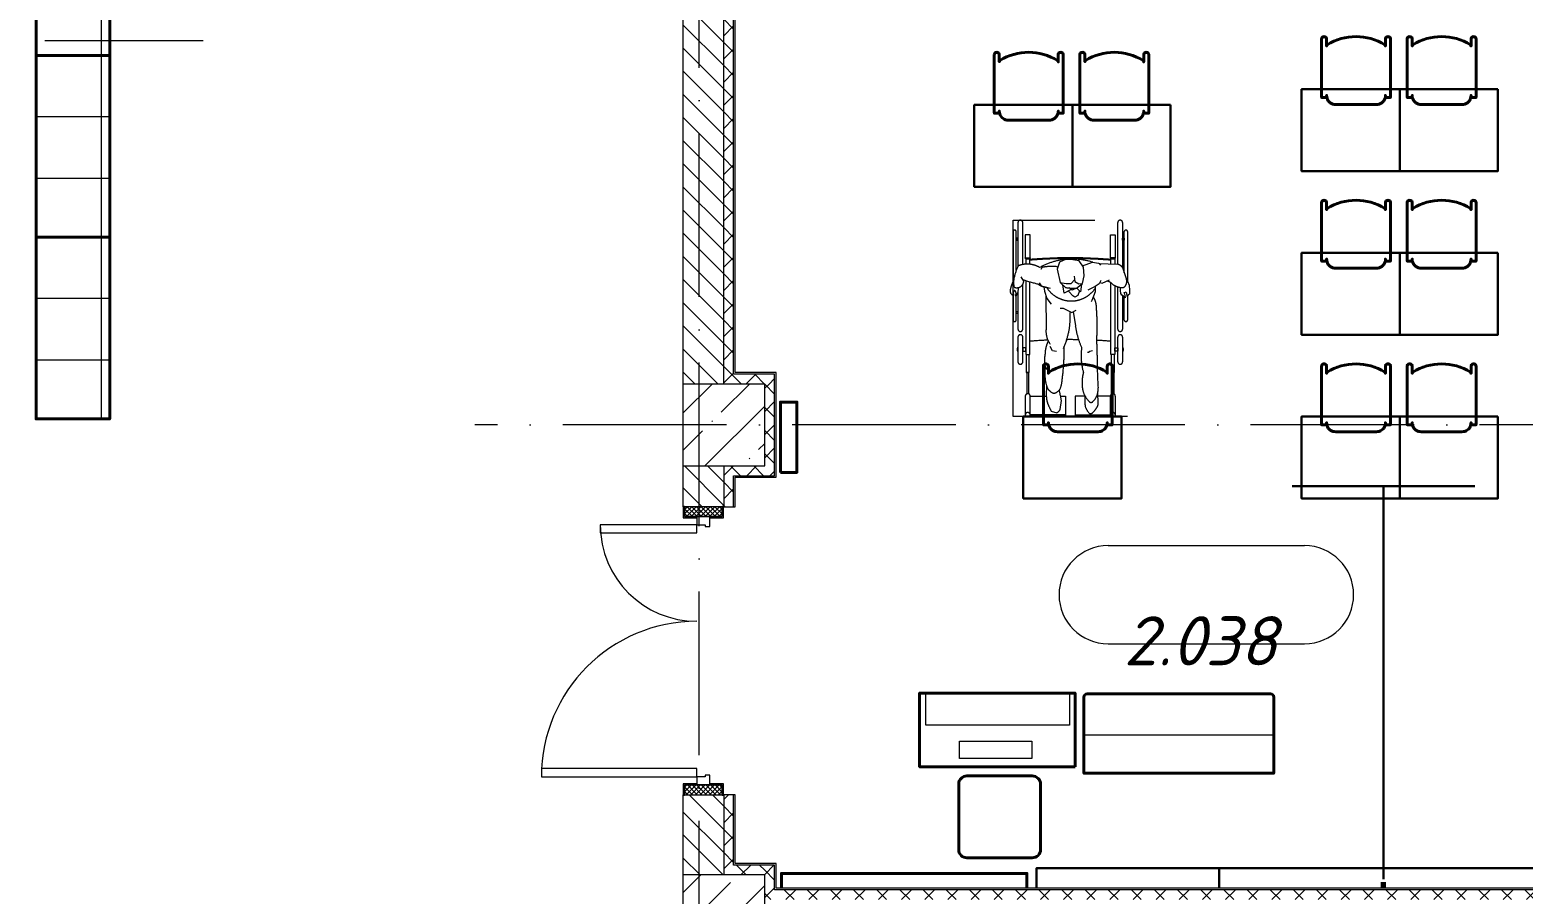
# Model space of a CAD drawing. Header units: millimetres. Extents: x -6467 to 105918, y -7090 to 92481.
# Drawn here: x 89260 to 98384, y 25464 to 30745 of the extents above; entities that cross this region are included whole.
import ezdxf

# ---------------------------------------------------------------- set-up
doc = ezdxf.new("R2010")
doc.units = ezdxf.units.MM
for name, pattern in [('50_200_ШТРИХ_1Т_ш5_п1_п1_', [1400, 1000, -200, 0, -200]), ('IMPORT-ACAD_ISO02W100', [3000, 2400, -600]), ('IMPORT-ACAD_ISO03W100', [6000, 2400, -3600])]:
    doc.linetypes.add(name, pattern=pattern)
for name, color, linetype, lineweight, true_color in [('A-AREA-IDEN-1', 7, 'Continuous', 9, 0xaaaaaa), ('A-GENM-1', 7, 'Continuous', 9, 0xaaaaaa), ('A-WALL-3', 7, 'Continuous', 5, 0x787878), ('мебель 2 этаж-1', 7, 'Continuous', 40, 0xaaaaaa), ('Оси-3', 7, '50_200_ШТРИХ_1Т_ш5_п1_п1_', 9, 0xaaaaaa), ('ТХ_невидимый-2', 7, 'IMPORT-ACAD_ISO02W100', 30, 0xaaaaaa), ('ТХ_невидимый-4', 7, 'Continuous', 70, 0xaaaaaa), ('ТХ_функционал-12', 7, 'IMPORT-ACAD_ISO03W100', 20, 0xaaaaaa), ('ТХ_функционал-2', 7, 'Continuous', 40, 0xaaaaaa), ('ТХ_функционал-4', 7, 'Continuous', 20, 0xaaaaaa), ('ТХ_функционал-9', 7, 'Continuous', 30, 0xaaaaaa)]:
    doc.layers.add(name, color=color, linetype=linetype, lineweight=lineweight, true_color=true_color)
for name, color, linetype, lineweight in [('A-DOOR', 7, 'Continuous', 9), ('A-DOOR-2', 7, 'Continuous', 5), ('A-DOOR-FRAM', 7, 'Continuous', 9), ('A-DOOR-FRAM-2', 7, 'Continuous', 5), ('A-WALL', 7, 'Continuous', 5), ('A-WALL-FNSH-1', 7, 'Continuous', 5), ('I-WALL', 7, 'Continuous', 5), ('S-COLS', 7, 'Continuous', 9), ('S-COLS-1', 7, 'Continuous', 5)]:
    doc.layers.add(name, color=color, linetype=linetype, lineweight=lineweight)
doc.styles.add('ISOCPEUR_I', font='isocpeui.ttf', dxfattribs={"height": 300})
pattern_1 = [(45, (0, 0), (-70.71068, 70.71068), []), (135, (0, 0), (-70.71068, -70.71068), [])]

# ---------------------------------------------------------------- blocks, each defined once
blk = doc.blocks.new('BSC_Колонна _Прямоугольная - 500х500-V49-АИ_План этажа Радиаторы_2')
at = {"layer": 'S-COLS-1'}
h = blk.add_hatch(dxfattribs=at)
h.set_pattern_fill('FP_77', color=256, style=0, pattern_type=2)
h.set_pattern_definition([(45, (-93500, -25331.04), (-228.0985, 228.0985), []), (45, (-93271.9, -25331.04), (-228.0985, 228.0985), [403.225, -80.645, 6.706, -73.939])])
h.paths.add_polyline_path([(-250, -250), (250, -250), (250, 250), (-250, 250)])
for p, q in [((250, 250), (-250, 250)), ((-250, 250), (-250, -250)), ((250, -250), (250, 250)), ((-250, -250), (250, -250))]:
    blk.add_line(p, q, dxfattribs=at)
blk = doc.blocks.new('BSC_Колонна _Прямоугольная - 500х500-V58-АИ_План этажа Радиаторы_2')
at = {"layer": 'S-COLS-1'}
h = blk.add_hatch(dxfattribs=at)
h.set_pattern_fill('FP_86', color=256, style=0, pattern_type=2)
h.set_pattern_definition([(45, (-93500, -28331.04), (-228.0985, 228.0985), []), (45, (-93271.9, -28331.04), (-228.0985, 228.0985), [403.225, -80.645, 6.706, -73.939])])
h.paths.add_polyline_path([(-250, -250), (250, -250), (250, 250), (-250, 250)])
for p, q in [((250, 250), (-250, 250)), ((-250, 250), (-250, -250)), ((250, -250), (250, 250)), ((-250, -250), (250, -250))]:
    blk.add_line(p, q, dxfattribs=at)
blk = doc.blocks.new('110_Дверь_СКБ_2Ст_Наружная1 - СОШ_Д-07_1760_1440_х2400мм_Все учебные помещения_ читальные залы_EIW30-25550076-АИ_План этажа Радиаторы_2')
at = {"layer": 'A-DOOR-2'}
h = blk.add_hatch(dxfattribs=at)
h.set_pattern_fill('FP_120', color=256, style=0, pattern_type=2)
h.set_pattern_definition([(135, (1456.41, 189.685), (-14.14214, -14.14214), []), (225, (1456.41, 189.685), (14.14214, -14.14214), [])])
h.paths.add_polyline_path([(839.5, -115), (899.5, -115), (899.5, 115), (839.5, 115)])
at = {"layer": 'A-DOOR-FRAM-2'}
h = blk.add_hatch(dxfattribs=at)
h.set_pattern_fill('FP_121', color=256, style=0, pattern_type=2)
h.set_pattern_definition([(45, (-666.384, 189.685), (-14.1421, 14.1421), []), (135, (-666.384, 189.685), (-14.1421, -14.1421), [])])
h.paths.add_polyline_path([(-860.5, 115), (-860.5, -115), (-800.5, -115), (-800.5, 115)])
at = {"layer": 'A-DOOR'}
for p, q in [((-750.5, 990), (-750.5, 40)), ((-700.5, 990), (-750.5, 990)), ((-700.5, 40), (-700.5, 990)), ((789.5, 630), (739.5, 630)), ((739.5, 630), (739.5, 40)), ((789.5, 40), (789.5, 630)), ((-750.5, 40), (-700.5, 40)), ((739.5, 40), (789.5, 40))]:
    blk.add_line(p, q, dxfattribs=at)
at = {"layer": 'A-DOOR-2'}
for p, q in [((-792.5, 123), (-862.5, 123)), ((-862.5, 123), (-862.5, 115)), ((-862.5, 115), (-800.5, 115)), ((-800.5, 115), (-800.5, 40)), ((-792.5, 40), (-792.5, 123)), ((901.5, 123), (831.5, 123)), ((831.5, 123), (831.5, 40)), ((839.5, 40), (839.5, 115)), ((839.5, 115), (901.5, 115)), ((901.5, 115), (901.5, 123)), ((-800.5, 40), (-792.5, 40)), ((831.5, 40), (839.5, 40)), ((-792.5, -40), (-800.5, -40)), ((-800.5, -40), (-800.5, -115)), ((-792.5, -123), (-792.5, -40)), ((839.5, -40), (831.5, -40)), ((831.5, -40), (831.5, -123)), ((839.5, -115), (839.5, -40)), ((-862.5, -115), (-862.5, -123)), ((-800.5, -115), (-862.5, -115)), ((-862.5, -123), (-792.5, -123)), ((831.5, -123), (901.5, -123)), ((901.5, -115), (839.5, -115)), ((901.5, -123), (901.5, -115))]:
    blk.add_line(p, q, dxfattribs=at)
for centre, radius, start, end in [((-750.5, 40), 950, 0, 90), ((789.5, 40), 590, 90, 180)]:
    blk.add_arc(centre, radius, start, end, dxfattribs=at)
at = {"layer": 'A-DOOR-FRAM'}
for p, q in [((-800.5, 115), (-860.5, 115)), ((-860.5, 115), (-860.5, -115)), ((-800.5, -115), (-800.5, 115)), ((899.5, 115), (839.5, 115)), ((839.5, 115), (839.5, -115)), ((899.5, -115), (899.5, 115)), ((-750.5, 40), (-800.5, 40)), ((-800.5, 40), (-800.5, -40)), ((-750.5, -10), (-750.5, 40)), ((789.5, 40), (789.5, -10)), ((839.5, 40), (789.5, 40)), ((839.5, -40), (839.5, 40)), ((-800.5, -40), (-740.5, -40)), ((-740.5, -10), (-750.5, -10)), ((-740.5, -40), (-740.5, -10)), ((789.5, -10), (779.5, -10)), ((779.5, -10), (779.5, -40)), ((779.5, -40), (839.5, -40)), ((-860.5, -115), (-800.5, -115)), ((839.5, -115), (899.5, -115))]:
    blk.add_line(p, q, dxfattribs=at)
blk = doc.blocks.new('АР_Перемычка1 - АР_Перемычка-25548363-АИ_План этажа Радиаторы_2')
at = {"layer": 'A-GENM-1'}
blk.add_line((-350, -125), (-342, -125), dxfattribs=at)
blk = doc.blocks.new('мебель 2 этаж-28800768-АИ_План этажа Радиаторы_2')
at = {"layer": 'ТХ_невидимый-2'}
for p, q in [((99235.3, 29671.7), (100351.7, 29671.7)), ((99793.5, 27271.7), (99793.5, 29671.7))]:
    blk.add_line(p, q, dxfattribs=at)
at = {"layer": 'ТХ_невидимый-4'}
blk.add_line((99793.5, 27216.3), (99793.5, 27253.2), dxfattribs=at)
at = {"layer": 'ТХ_функционал-12'}
for p, q in [((97530.5, 31227.3), (97530.5, 30921.4)), ((97550.5, 30992.1), (97550.5, 31227.3)), ((97560.5, 31282.3), (97560.5, 31015.7)), ((97590.5, 31026.5), (97590.5, 31282.3)), ((98170.5, 31028.1), (98170.5, 31282.3)), ((98200.5, 31282.3), (98200.5, 31005.9)), ((98210.5, 30976.4), (98210.5, 31227.3)), ((98230.5, 31227.3), (98230.5, 30921.1)), ((98056.6, 31032), (98166.4, 31029.2)), ((97596.3, 30925.4), (97580.9, 30951.3)), ((97708.9, 31009.4), (97700.3, 30995.9)), ((98199.5, 31009), (98222.8, 30940.3)), ((97560.5, 30858.5), (97560.5, 30632.3)), ((97590.5, 30632.3), (97590.5, 30906.1)), ((97819.3, 30916.7), (97850.9, 30885.8)), ((97919.4, 30882.8), (97956, 30911.2)), ((98170.5, 30632.3), (98170.5, 30889.9)), ((98210.5, 30850.7), (98210.5, 30854.7)), ((97530.5, 30839.1), (97530.5, 30687.3)), ((97550.5, 30687.3), (97550.5, 30837.7)), ((97731.4, 30830.6), (97732.7, 30634)), ((98200.5, 30836.4), (98200.5, 30632.3)), ((98210.5, 30687.3), (98210.5, 30827.9)), ((98230.5, 30834.9), (98230.5, 30687.3)), ((97879.7, 30683.5), (97879.7, 30734)), ((97898.9, 30738.4), (97911.3, 30652.6)), ((97560.5, 30582.3), (97560.5, 30432.3)), ((97590.5, 30432.3), (97590.5, 30582.3)), ((98170.5, 30432.3), (98170.5, 30582.3)), ((98200.5, 30582.3), (98200.5, 30432.3)), ((97734.7, 30289.9), (97734, 30224.3)), ((97969.1, 30225.1), (97969.1, 30194.4)), ((97763.5, 30130.9), (97797.6, 30119.7)), ((97818, 30140), (97826.4, 30195.5)), ((97850.5, 30107.3), (97635.5, 30107.3)), ((97910.5, 30107.3), (98125.5, 30107.3))]:
    blk.add_line(p, q, dxfattribs=at)
at = {"layer": 'ТХ_функционал-12', "flags": 128}
for points in [[(98230.5, 30097.3), (97530.5, 30097.3), (97530.5, 31297.3), (98230.5, 31297.3)], [(97605.5, 31067.3), (97635.5, 31067.3), (97635.5, 31207.3), (97605.5, 31207.3), (97605.5, 31067.3), (97635.5, 31067.3), (97635.5, 31064.3), (97605.5, 31064.3)], [(98155.5, 31067.3), (98125.5, 31067.3), (98125.5, 31207.3), (98155.5, 31207.3), (98155.5, 31067.3), (98125.5, 31067.3), (98125.5, 31064.3), (98155.5, 31064.3)], [(97550.5, 31175.3), (97560.5, 31175.3), (97560.5, 31187.3), (97550.5, 31187.3)], [(98210.5, 31175.3), (98200.5, 31175.3), (98200.5, 31187.3), (98210.5, 31187.3)], [(97550.5, 30739.3), (97560.5, 30739.3), (97560.5, 30727.3), (97550.5, 30727.3)], [(98210.5, 30739.3), (98200.5, 30739.3), (98200.5, 30727.3), (98210.5, 30727.3)], [(97590.5, 30497.3), (97608.5, 30497.3), (97608.5, 30517.3), (97590.5, 30517.3)], [(98170.5, 30497.3), (98152.5, 30497.3), (98152.5, 30517.3), (98170.5, 30517.3)]]:
    blk.add_lwpolyline(points, close=True, dxfattribs=at)
for points in [[(97605.5, 31064.3), (97608.5, 31061.3), (97632.5, 31061.3), (97635.5, 31064.3)], [(97632.5, 31028.3), (97632.5, 31061.3), (97608.5, 31061.3), (97608.5, 31028.7)], [(97903.4, 30956.1), (97908.7, 30922.3), (97932.4, 30908.3), (97956, 30911.2), (97965.9, 30958), (97961.2, 31009.4), (97934.9, 31048.9), (97882.5, 31057.3), (97850.9, 31057.3), (97814, 31040.5), (97801, 30998.3), (97819.3, 30916.7), (97856, 30911.2), (97885, 30911.2), (97907.2, 30931.9)], [(97954.8, 31019), (98016.4, 31040.5), (98053.3, 31034.9), (98056.6, 31032), (98065.7, 31023)], [(98155.5, 31064.3), (98152.5, 31061.3), (98128.5, 31061.3), (98125.5, 31064.3)], [(98128.5, 31030.2), (98128.5, 31061.3), (98152.5, 31061.3), (98152.5, 31029.6)], [(97548.1, 30856.3), (97546.4, 30834), (97548.9, 30835.1), (97559.5, 30852.4), (97565.4, 30886.3)], [(97608.5, 30928.6), (97608.5, 30477.3), (97632.5, 30477.3), (97632.5, 30921)], [(97689.5, 30913.6), (97701.5, 30897.1), (97758.5, 30882.5)], [(97719.1, 30889.1), (97722.1, 30863.4), (97737.9, 30818.5), (97764.4, 30785.1)], [(97885, 30874.7), (97843, 30852.1), (97834.9, 30901.5)], [(97936.6, 30866.4), (97927.1, 30838.1), (97908.7, 30826.8), (97895.5, 30835.2), (97874.6, 30860.5), (97870.6, 30866.9)], [(97918.9, 30882.8), (97892.9, 30869), (97874.6, 30883)], [(97949.5, 30906.1), (97942.8, 30860.5), (97919.2, 30883)], [(98067.9, 30928.2), (98055.9, 30908.3), (98032.2, 30891.4), (97987.7, 30869.9)], [(98032.2, 30891.4), (98032.2, 30860.5), (98013.1, 30806.7), (98008.5, 30798.7)], [(98118.8, 30930.9), (98073.8, 30911.2), (98060.9, 30916.6)], [(98152.5, 30897.3), (98152.5, 30477.3), (98128.5, 30477.3), (98128.5, 30914.7)], [(98225.4, 30927.3), (98229.1, 30923.9), (98240.6, 30901.2), (98241.6, 30868.5), (98242, 30844.8), (98235, 30840.4), (98228.2, 30832), (98225.7, 30851.5), (98220.2, 30857.8), (98209.5, 30854.4), (98214.5, 30836.4), (98215.5, 30821.9), (98206.2, 30833.2), (98195.9, 30838.9), (98190.1, 30850.3), (98186.5, 30867.2), (98186.3, 30887.3)], [(97819.2, 30760.2), (97837.7, 30759.4), (97890.3, 30734.1), (97917, 30747.6)], [(97611.5, 30477.3), (97611.5, 30367.3), (97629.5, 30367.3), (97629.5, 30477.3)], [(97796.6, 30494.5), (97772.5, 30499.7), (97757.8, 30525.6)], [(98015.3, 30499.7), (98000.6, 30494.5), (97991, 30489.2), (97986.1, 30489.2)], [(98149.5, 30477.3), (98149.5, 30367.3), (98131.5, 30367.3), (98131.5, 30477.3)], [(97626.5, 30236), (97626.5, 30367.3), (97614.5, 30367.3), (97614.5, 30236)], [(98134.5, 30236), (98134.5, 30367.3), (98146.5, 30367.3), (98146.5, 30236)], [(97605.5, 30222.3), (97605.5, 30097.3), (97635.5, 30097.3), (97635.5, 30222.3), (97734, 30222.3)], [(97821.3, 30222.3), (97850.5, 30222.3), (97850.5, 30097.3), (97635.5, 30097.3)], [(97969.1, 30222.3), (97910.5, 30222.3), (97910.5, 30097.3), (98125.5, 30097.3)], [(98155.5, 30222.3), (98155.5, 30097.3), (98125.5, 30097.3), (98125.5, 30222.3), (98049.3, 30222.3)]]:
    blk.add_lwpolyline(points, dxfattribs=at)
at = {"layer": 'ТХ_функционал-12'}
for centre, radius, start, end in [((97575.5, 31282.3), 15, 0, 180), ((98185.5, 31282.3), 15, 0, 180), ((97540.5, 31227.3), 10, 0, 180), ((98220.5, 31227.3), 10, 0, 180), ((97617.6, 30881.8), 147.2, 59.16973, 112.33532), ((97880.5, 27987.1), 3080.2, 85.38187, 94.61813), ((97880.5, 27982.1), 3080.2, 85.38187, 94.61813), ((97893.3, 30642), 417.5, 72.5326, 118.67838), ((98152.5, 30969.4), 61.5, 40.14329, 76.91115), ((97661.6, 30917.6), 127.8, 168.4904, 193.57778), ((97849.9, 30879.3), 319.9, 154.30547, 168.4904), ((97844.4, 31632.2), 742.1, 250.01329, 257.39019), ((97766.9, 30689.3), 325.3, 84.0911, 100.27052), ((98173.2, 30923.5), 52.4, 334.06949, 18.71787), ((97667.5, 30847.1), 155.8, 148.77076, 173.85174), ((97539.8, 30864.7), 27.2, 181.79546, 261.46643), ((97533.7, 30863.7), 3.54, 230.39918, 4.30503), ((96422.1, 30641.9), 1130.8, 9.97317, 11.17104), ((97540.4, 30864.2), 3.2, 44.8531, 184.30503), ((97553.3, 30927.6), 43.1, 248.39119, 357.03221), ((97512.9, 30836.9), 42, 38.65197, 44.8531), ((97537.3, 30856.4), 10.8, 359.66039, 38.65197), ((97736.3, 30973.3), 84.7, 230.40617, 268.96749), ((97886.3, 30981.1), 177.5, 211.40002, 325.25739), ((97898.4, 31193.6), 311.4, 261.22432, 273.86112), ((98097.9, 30874.1), 50.8, 41.45856, 82.71225), ((98202.7, 30994.4), 109.3, 232.38339, 268.76549), ((98194.6, 30913), 28.5, 281.64362, 334.06949), ((97929.9, 30766.2), 110.2, 359.36477, 34.3703), ((96660.2, 30650.3), 1384.6, 356.79645, 4.75129), ((97540.5, 30687.3), 10, 180, 0), ((97428.6, 30704.8), 451.6, 335.02185, 357.30452), ((98220.5, 30687.3), 10, 180, 0), ((97575.5, 30632.3), 15, 180, 0), ((97575.5, 30582.3), 15, 0, 180), ((97864, 30618.8), 132.2, 173.36729, 216.26653), ((97880.5, 27487.1), 3080.2, 89.05947, 90.40544), ((98435.1, 30728.5), 529.3, 188.24023, 203.52839), ((95791.9, 30487.2), 2252.4, 359.60618, 2.18297), ((98185.5, 30632.3), 15, 180, 0), ((98185.5, 30582.3), 15, 0, 180), ((97580.5, 30507.3), 25, 143.1301, 216.8699), ((97880.5, 27487.1), 3080.2, 92.54723, 94.61813), ((97916.4, 30439.9), 193.9, 169.27005, 188.58746), ((97925.4, 30472.9), 199.5, 154.10975, 179.10008), ((96379, 30515.5), 1464.8, 352.2848, 0.44984), ((98298.6, 30467.5), 352.3, 171.88295, 196.52538), ((97880.5, 27487.1), 3080.2, 85.38187, 86.97584), ((98180.5, 30507.3), 25, 323.1301, 36.8699), ((97575.5, 30432.3), 15, 180, 0), ((97817, 30445.1), 98.4, 200.29749, 219.4629), ((98146.5, 30360.4), 421.3, 175.03721, 185.77043), ((100621.8, 30454), 2577.6, 179.60618, 184.0229), ((98185.5, 30432.3), 15, 180, 0), ((97980, 30368.4), 257.6, 191.27138, 203.06225), ((97663.4, 30328.4), 167.4, 338.68039, 356.73945), ((98201.7, 30302.2), 249.5, 164.87994, 185.38457), ((97620.5, 30222.3), 15, 0, 180), ((97865, 30223), 131, 179.42747, 203.22441), ((97811.9, 30316.7), 84.7, 215.51364, 237.69088), ((97781.2, 30267.4), 26.6, 236.95237, 303.04763), ((97759.2, 30307.4), 72.2, 300.36119, 326.43429), ((96847.2, 30022.8), 994.3, 10.00554, 13.7086), ((98099.4, 30292.5), 146.7, 185.38457, 224.91874), ((97942.3, 30265.5), 108.5, 315.08126, 4.0229), ((97012.1, 30169.6), 1038.5, 0.59251, 3.96595), ((98140.5, 30222.3), 15, 0, 180), ((97620.5, 30107.3), 15, 0, 180), ((98408.9, 30456.4), 722.8, 203.22441, 206.75938), ((97776.7, 30161.1), 46.4, 296.69534, 332.85173), ((98214.5, 30194.4), 245.4, 180, 188.56576), ((98093.4, 30204.6), 130.3, 201.0215, 222.94979), ((98007.3, 30200.7), 16.7, 224.91874, 315.08126), ((98001, 30147), 31.3, 264.57234, 305.34493), ((97871.2, 30257.5), 201, 317.40257, 329.46472), ((98009.4, 30177.4), 41.3, 327.80668, 4.17986), ((98140.5, 30107.3), 15, 0, 180)]:
    blk.add_arc(centre, radius, start, end, dxfattribs=at)
at = {"layer": 'ТХ_функционал-2'}
for p, q in [((99104.1, 28403.7), (97984.1, 28403.7)), ((97198.5, 27451.4), (97198.5, 27851.4)), ((97248.5, 27901.4), (97648.5, 27901.4)), ((97698.5, 27851.4), (97698.5, 27451.4)), ((97648.5, 27401.4), (97248.5, 27401.4))]:
    blk.add_line(p, q, dxfattribs=at)
at = {"layer": 'ТХ_функционал-2', "flags": 128}
for points in [[(91561.3, 35633.3), (92011.3, 35633.3), (92011.3, 34523.3), (91561.3, 34523.3), (92011.3, 34523.3), (92011.3, 33413.3), (91561.3, 33413.3), (91561.3, 32303.3), (91561.3, 31193.3), (92011.3, 31193.3), (92011.3, 32303.3), (91561.3, 32303.3), (92011.3, 32303.3), (92011.3, 33413.3), (91561.3, 33413.3), (91561.3, 34523.3)], [(99415.8, 32403.9), (99415.8, 32049.1), (99416.6, 32047.1), (99418.6, 32046.3), (99443.7, 32046.3), (99445.7, 32047.1), (99446.5, 32049.1), (99446.5, 32060.2), (99447.2, 32051.4), (99449.2, 32042.9), (99452.5, 32035), (99457.1, 32027.4), (99462.8, 32020.8), (99469.4, 32015.1), (99477, 32010.5), (99485.1, 32007.1), (99493.6, 32005.1), (99502.3, 32004.4), (99750.7, 32004.4), (99759.4, 32005.1), (99767.9, 32007.1), (99775.8, 32010.4), (99784, 32015.3), (99790.1, 32020.8), (99795.9, 32027.5), (99800.4, 32034.8), (99803.7, 32042.7), (99805.9, 32051.8), (99806.5, 32060.2), (99806.5, 32049.1), (99807.3, 32047.1), (99809.3, 32046.3), (99834.4, 32046.3), (99836.4, 32047.1), (99837.2, 32049.1), (99837.2, 32403.9), (99836.4, 32408.7), (99834.3, 32413), (99830.8, 32416.4), (99826.6, 32418.6), (99821.8, 32419.3), (99817.2, 32418.6), (99812.7, 32416.3), (99809.4, 32413), (99807.2, 32408.6), (99806.5, 32403.9), (99806.5, 32360.9), (99805.9, 32364.3), (99804.5, 32366.9), (99802.1, 32369.1), (99782.5, 32380.4), (99762.5, 32390.2), (99739.8, 32399.3), (99717.9, 32406.5), (99695.3, 32412.1), (99672.5, 32416.1), (99650.5, 32418.4), (99626.5, 32419.3), (99603.2, 32418.5), (99580.4, 32416.1), (99557.8, 32412.1), (99535.4, 32406.6), (99513.2, 32399.4), (99491.7, 32390.7), (99470.7, 32380.5), (99450.9, 32369.1), (99448.6, 32367.1), (99447, 32364.2), (99446.5, 32361.2), (99446.5, 32403.9), (99445.7, 32408.7), (99443.6, 32413), (99440.2, 32416.4), (99435.9, 32418.5), (99431.1, 32419.3), (99426.4, 32418.6), (99422.1, 32416.4), (99418.8, 32413), (99416.5, 32408.6)], [(99938.8, 32403.9), (99938.8, 32049.1), (99939.6, 32047.1), (99941.6, 32046.3), (99966.7, 32046.3), (99968.7, 32047.1), (99969.5, 32049.1), (99969.5, 32060.2), (99970.2, 32051.4), (99972.2, 32042.9), (99975.5, 32035), (99980.1, 32027.4), (99985.8, 32020.8), (99992.4, 32015.1), (100000, 32010.5), (100008.1, 32007.1), (100016.6, 32005.1), (100025.3, 32004.4), (100273.7, 32004.4), (100282.4, 32005.1), (100290.9, 32007.1), (100298.8, 32010.4), (100307, 32015.3), (100313.1, 32020.8), (100318.9, 32027.5), (100323.4, 32034.8), (100326.7, 32042.7), (100328.9, 32051.8), (100329.5, 32060.2), (100329.5, 32049.1), (100330.3, 32047.1), (100332.3, 32046.3), (100357.4, 32046.3), (100359.4, 32047.1), (100360.2, 32049.1), (100360.2, 32403.9), (100359.4, 32408.7), (100357.3, 32413), (100353.8, 32416.4), (100349.6, 32418.6), (100344.8, 32419.3), (100340.2, 32418.6), (100335.7, 32416.3), (100332.4, 32413), (100330.2, 32408.6), (100329.5, 32403.9), (100329.5, 32360.9), (100328.9, 32364.3), (100327.5, 32366.9), (100325.1, 32369.1), (100305.5, 32380.4), (100285.5, 32390.2), (100262.8, 32399.3), (100240.9, 32406.5), (100218.3, 32412.1), (100195.5, 32416.1), (100173.5, 32418.4), (100149.5, 32419.3), (100126.2, 32418.5), (100103.4, 32416.1), (100080.8, 32412.1), (100058.4, 32406.6), (100036.2, 32399.4), (100014.7, 32390.7), (99993.7, 32380.5), (99973.9, 32369.1), (99971.6, 32367.1), (99970, 32364.2), (99969.5, 32361.2), (99969.5, 32403.9), (99968.7, 32408.7), (99966.5, 32413), (99963.2, 32416.4), (99958.9, 32418.5), (99954.1, 32419.3), (99949.4, 32418.6), (99945.1, 32416.4), (99941.8, 32413), (99939.5, 32408.6)], [(97415.8, 32307.9), (97415.8, 31953.1), (97416.6, 31951.1), (97418.6, 31950.3), (97443.7, 31950.3), (97445.7, 31951.1), (97446.5, 31953.1), (97446.5, 31964.2), (97447.2, 31955.4), (97449.2, 31946.9), (97452.5, 31939), (97457.1, 31931.4), (97462.8, 31924.8), (97469.4, 31919.1), (97477, 31914.5), (97485.1, 31911.1), (97493.6, 31909.1), (97502.3, 31908.4), (97750.7, 31908.4), (97759.4, 31909.1), (97767.9, 31911.1), (97775.8, 31914.4), (97784, 31919.3), (97790.1, 31924.8), (97795.9, 31931.5), (97800.4, 31938.8), (97803.7, 31946.7), (97805.9, 31955.8), (97806.5, 31964.2), (97806.5, 31953.1), (97807.3, 31951.1), (97809.3, 31950.3), (97834.4, 31950.3), (97836.4, 31951.1), (97837.2, 31953.1), (97837.2, 32307.9), (97836.4, 32312.7), (97834.3, 32317), (97830.8, 32320.4), (97826.6, 32322.6), (97821.8, 32323.3), (97817.2, 32322.6), (97812.7, 32320.3), (97809.4, 32317), (97807.2, 32312.6), (97806.5, 32307.9), (97806.5, 32264.9), (97805.9, 32268.3), (97804.5, 32270.9), (97802.1, 32273.1), (97782.5, 32284.4), (97762.5, 32294.2), (97739.9, 32303.3), (97717.9, 32310.5), (97695.3, 32316.1), (97672.5, 32320.1), (97650.5, 32322.4), (97626.5, 32323.3), (97603.2, 32322.5), (97580.4, 32320.1), (97557.8, 32316.1), (97535.4, 32310.5), (97513.2, 32303.4), (97491.7, 32294.7), (97470.7, 32284.5), (97450.9, 32273.1), (97448.6, 32271), (97447, 32268.2), (97446.5, 32265.2), (97446.5, 32307.9), (97445.7, 32312.7), (97443.6, 32317), (97440.2, 32320.4), (97435.9, 32322.5), (97431.1, 32323.3), (97426.4, 32322.6), (97422.1, 32320.3), (97418.8, 32317), (97416.5, 32312.6)], [(97938.8, 32307.9), (97938.8, 31953.1), (97939.6, 31951.1), (97941.6, 31950.3), (97966.7, 31950.3), (97968.7, 31951.1), (97969.5, 31953.1), (97969.5, 31964.2), (97970.2, 31955.4), (97972.2, 31946.9), (97975.5, 31939), (97980.1, 31931.4), (97985.8, 31924.8), (97992.4, 31919.1), (98000, 31914.5), (98008.1, 31911.1), (98016.6, 31909.1), (98025.3, 31908.4), (98273.7, 31908.4), (98282.4, 31909.1), (98290.9, 31911.1), (98298.8, 31914.4), (98307, 31919.3), (98313.1, 31924.8), (98318.9, 31931.5), (98323.4, 31938.8), (98326.7, 31946.7), (98328.9, 31955.8), (98329.5, 31964.2), (98329.5, 31953.1), (98330.3, 31951.1), (98332.3, 31950.3), (98357.4, 31950.3), (98359.4, 31951.1), (98360.2, 31953.1), (98360.2, 32307.9), (98359.4, 32312.7), (98357.3, 32317), (98353.8, 32320.4), (98349.6, 32322.6), (98344.8, 32323.3), (98340.2, 32322.6), (98335.7, 32320.3), (98332.4, 32317), (98330.2, 32312.6), (98329.5, 32307.9), (98329.5, 32264.9), (98328.9, 32268.3), (98327.5, 32270.9), (98325.1, 32273.1), (98305.5, 32284.4), (98285.5, 32294.2), (98262.9, 32303.3), (98240.9, 32310.5), (98218.3, 32316.1), (98195.5, 32320.1), (98173.5, 32322.4), (98149.5, 32323.3), (98126.2, 32322.5), (98103.4, 32320.1), (98080.8, 32316.1), (98058.4, 32310.5), (98036.2, 32303.4), (98014.7, 32294.7), (97993.7, 32284.5), (97973.9, 32273.1), (97971.6, 32271), (97970, 32268.2), (97969.5, 32265.2), (97969.5, 32307.9), (97968.7, 32312.7), (97966.6, 32317), (97963.2, 32320.4), (97958.9, 32322.5), (97954.1, 32323.3), (97949.4, 32322.6), (97945.1, 32320.3), (97941.8, 32317), (97939.5, 32312.6)], [(99415.8, 31404), (99415.8, 31049.1), (99416.6, 31047.1), (99418.6, 31046.3), (99443.7, 31046.3), (99445.7, 31047.1), (99446.5, 31049.1), (99446.5, 31060.2), (99447.2, 31051.4), (99449.2, 31043), (99452.5, 31035), (99457.1, 31027.4), (99462.8, 31020.8), (99469.4, 31015.1), (99477, 31010.5), (99485.1, 31007.1), (99493.6, 31005.1), (99502.3, 31004.4), (99750.7, 31004.4), (99759.4, 31005.1), (99767.9, 31007.1), (99775.8, 31010.4), (99784, 31015.3), (99790.1, 31020.8), (99795.9, 31027.5), (99800.4, 31034.8), (99803.7, 31042.7), (99805.9, 31051.8), (99806.5, 31060.2), (99806.5, 31049.1), (99807.3, 31047.1), (99809.3, 31046.3), (99834.4, 31046.3), (99836.4, 31047.1), (99837.2, 31049.1), (99837.2, 31404), (99836.4, 31408.7), (99834.3, 31413), (99830.8, 31416.4), (99826.6, 31418.6), (99821.8, 31419.3), (99817.2, 31418.6), (99812.7, 31416.3), (99809.4, 31413), (99807.2, 31408.6), (99806.5, 31404), (99806.5, 31361), (99805.9, 31364.3), (99804.5, 31366.9), (99802.1, 31369.1), (99782.5, 31380.4), (99762.5, 31390.2), (99739.8, 31399.4), (99717.9, 31406.5), (99695.3, 31412.1), (99672.5, 31416.1), (99650.5, 31418.4), (99626.5, 31419.3), (99603.2, 31418.5), (99580.4, 31416.1), (99557.8, 31412.1), (99535.4, 31406.6), (99513.2, 31399.4), (99491.7, 31390.7), (99470.7, 31380.5), (99450.9, 31369.1), (99448.6, 31367.1), (99447, 31364.2), (99446.5, 31361.2), (99446.5, 31404), (99445.7, 31408.7), (99443.6, 31413), (99440.2, 31416.4), (99435.9, 31418.5), (99431.1, 31419.3), (99426.4, 31418.6), (99422.1, 31416.4), (99418.8, 31413), (99416.5, 31408.6)], [(99938.8, 31404), (99938.8, 31049.1), (99939.6, 31047.1), (99941.6, 31046.3), (99966.7, 31046.3), (99968.7, 31047.1), (99969.5, 31049.1), (99969.5, 31060.2), (99970.2, 31051.4), (99972.2, 31043), (99975.5, 31035), (99980.1, 31027.4), (99985.8, 31020.8), (99992.4, 31015.1), (100000, 31010.5), (100008.1, 31007.1), (100016.6, 31005.1), (100025.3, 31004.4), (100273.7, 31004.4), (100282.4, 31005.1), (100290.9, 31007.1), (100298.8, 31010.4), (100307, 31015.3), (100313.1, 31020.8), (100318.9, 31027.5), (100323.4, 31034.8), (100326.7, 31042.7), (100328.9, 31051.8), (100329.5, 31060.2), (100329.5, 31049.1), (100330.3, 31047.1), (100332.3, 31046.3), (100357.4, 31046.3), (100359.4, 31047.1), (100360.2, 31049.1), (100360.2, 31404), (100359.4, 31408.7), (100357.3, 31413), (100353.8, 31416.4), (100349.6, 31418.6), (100344.8, 31419.3), (100340.2, 31418.6), (100335.7, 31416.3), (100332.4, 31413), (100330.2, 31408.6), (100329.5, 31404), (100329.5, 31361), (100328.9, 31364.3), (100327.5, 31366.9), (100325.1, 31369.1), (100305.5, 31380.4), (100285.5, 31390.2), (100262.8, 31399.4), (100240.9, 31406.5), (100218.3, 31412.1), (100195.5, 31416.1), (100173.5, 31418.4), (100149.5, 31419.3), (100126.2, 31418.5), (100103.4, 31416.1), (100080.8, 31412.1), (100058.4, 31406.6), (100036.2, 31399.4), (100014.7, 31390.7), (99993.7, 31380.5), (99973.9, 31369.1), (99971.6, 31367.1), (99970, 31364.2), (99969.5, 31361.2), (99969.5, 31404), (99968.7, 31408.7), (99966.5, 31413), (99963.2, 31416.4), (99958.9, 31418.5), (99954.1, 31419.3), (99949.4, 31418.6), (99945.1, 31416.4), (99941.8, 31413), (99939.5, 31408.6)], [(91561.3, 31193.3), (91561.3, 30083.3), (92011.3, 30083.3), (92011.3, 31193.3)], [(97715.8, 30404), (97715.8, 30049.1), (97716.6, 30047.1), (97718.6, 30046.3), (97743.7, 30046.3), (97745.7, 30047.1), (97746.5, 30049.1), (97746.5, 30060.2), (97747.2, 30051.5), (97749.2, 30043), (97752.5, 30035), (97757.1, 30027.4), (97762.8, 30020.8), (97769.4, 30015.1), (97777, 30010.5), (97785.1, 30007.1), (97793.6, 30005.1), (97802.3, 30004.4), (98050.7, 30004.4), (98059.4, 30005.1), (98067.9, 30007.1), (98075.8, 30010.4), (98084, 30015.3), (98090.1, 30020.8), (98095.9, 30027.5), (98100.4, 30034.8), (98103.7, 30042.7), (98105.9, 30051.8), (98106.5, 30060.2), (98106.5, 30049.1), (98107.3, 30047.1), (98109.3, 30046.3), (98134.4, 30046.3), (98136.4, 30047.1), (98137.2, 30049.1), (98137.2, 30404), (98136.4, 30408.7), (98134.3, 30413), (98130.8, 30416.4), (98126.6, 30418.6), (98121.8, 30419.3), (98117.2, 30418.6), (98112.7, 30416.3), (98109.4, 30413), (98107.2, 30408.6), (98106.5, 30404), (98106.5, 30361), (98105.9, 30364.3), (98104.5, 30366.9), (98102.1, 30369.1), (98082.5, 30380.4), (98062.5, 30390.2), (98039.9, 30399.4), (98017.9, 30406.5), (97995.3, 30412.1), (97972.5, 30416.1), (97950.5, 30418.4), (97926.5, 30419.3), (97903.2, 30418.5), (97880.4, 30416.1), (97857.8, 30412.1), (97835.4, 30406.6), (97813.2, 30399.4), (97791.7, 30390.7), (97770.7, 30380.5), (97750.9, 30369.1), (97748.6, 30367.1), (97747, 30364.2), (97746.5, 30361.2), (97746.5, 30404), (97745.7, 30408.7), (97743.6, 30413), (97740.2, 30416.4), (97735.9, 30418.6), (97731.1, 30419.3), (97726.4, 30418.6), (97722.1, 30416.4), (97718.8, 30413), (97716.5, 30408.6)], [(99415.8, 30404), (99415.8, 30049.1), (99416.6, 30047.1), (99418.6, 30046.3), (99443.7, 30046.3), (99445.7, 30047.1), (99446.5, 30049.1), (99446.5, 30060.2), (99447.2, 30051.5), (99449.2, 30043), (99452.5, 30035), (99457.1, 30027.4), (99462.8, 30020.8), (99469.4, 30015.1), (99477, 30010.5), (99485.1, 30007.1), (99493.6, 30005.1), (99502.3, 30004.4), (99750.7, 30004.4), (99759.4, 30005.1), (99767.9, 30007.1), (99775.8, 30010.4), (99784, 30015.3), (99790.1, 30020.8), (99795.9, 30027.5), (99800.4, 30034.8), (99803.7, 30042.7), (99805.9, 30051.8), (99806.5, 30060.2), (99806.5, 30049.1), (99807.3, 30047.1), (99809.3, 30046.3), (99834.4, 30046.3), (99836.4, 30047.1), (99837.2, 30049.1), (99837.2, 30404), (99836.4, 30408.7), (99834.3, 30413), (99830.8, 30416.4), (99826.6, 30418.6), (99821.8, 30419.3), (99817.2, 30418.6), (99812.7, 30416.3), (99809.4, 30413), (99807.2, 30408.6), (99806.5, 30404), (99806.5, 30361), (99805.9, 30364.3), (99804.5, 30366.9), (99802.1, 30369.1), (99782.5, 30380.4), (99762.5, 30390.2), (99739.8, 30399.4), (99717.9, 30406.5), (99695.3, 30412.1), (99672.5, 30416.1), (99650.5, 30418.4), (99626.5, 30419.3), (99603.2, 30418.5), (99580.4, 30416.1), (99557.8, 30412.1), (99535.4, 30406.6), (99513.2, 30399.4), (99491.7, 30390.7), (99470.7, 30380.5), (99450.9, 30369.1), (99448.6, 30367.1), (99447, 30364.2), (99446.5, 30361.2), (99446.5, 30404), (99445.7, 30408.7), (99443.6, 30413), (99440.2, 30416.4), (99435.9, 30418.6), (99431.1, 30419.3), (99426.4, 30418.6), (99422.1, 30416.4), (99418.8, 30413), (99416.5, 30408.6)], [(99938.8, 30404), (99938.8, 30049.1), (99939.6, 30047.1), (99941.6, 30046.3), (99966.7, 30046.3), (99968.7, 30047.1), (99969.5, 30049.1), (99969.5, 30060.2), (99970.2, 30051.5), (99972.2, 30043), (99975.5, 30035), (99980.1, 30027.4), (99985.8, 30020.8), (99992.4, 30015.1), (100000, 30010.5), (100008.1, 30007.1), (100016.6, 30005.1), (100025.3, 30004.4), (100273.7, 30004.4), (100282.4, 30005.1), (100290.9, 30007.1), (100298.8, 30010.4), (100307, 30015.3), (100313.1, 30020.8), (100318.9, 30027.5), (100323.4, 30034.8), (100326.7, 30042.7), (100328.9, 30051.8), (100329.5, 30060.2), (100329.5, 30049.1), (100330.3, 30047.1), (100332.3, 30046.3), (100357.4, 30046.3), (100359.4, 30047.1), (100360.2, 30049.1), (100360.2, 30404), (100359.4, 30408.7), (100357.3, 30413), (100353.8, 30416.4), (100349.6, 30418.6), (100344.8, 30419.3), (100340.2, 30418.6), (100335.7, 30416.3), (100332.4, 30413), (100330.2, 30408.6), (100329.5, 30404), (100329.5, 30361), (100328.9, 30364.3), (100327.5, 30366.9), (100325.1, 30369.1), (100305.5, 30380.4), (100285.5, 30390.2), (100262.8, 30399.4), (100240.9, 30406.5), (100218.3, 30412.1), (100195.5, 30416.1), (100173.5, 30418.4), (100149.5, 30419.3), (100126.2, 30418.5), (100103.4, 30416.1), (100080.8, 30412.1), (100058.4, 30406.6), (100036.2, 30399.4), (100014.7, 30390.7), (99993.7, 30380.5), (99973.9, 30369.1), (99971.6, 30367.1), (99970, 30364.2), (99969.5, 30361.2), (99969.5, 30404), (99968.7, 30408.7), (99966.5, 30413), (99963.2, 30416.4), (99958.9, 30418.6), (99954.1, 30419.3), (99949.4, 30418.6), (99945.1, 30416.4), (99941.8, 30413), (99939.5, 30408.6)], [(96109.6, 29756.3), (96109.6, 30186.3), (96209.6, 30186.3), (96209.6, 29756.3)], [(97910.1, 27957.3), (96960.1, 27957.3), (96960.1, 28407.3), (97910.1, 28407.3)]]:
    blk.add_lwpolyline(points, close=True, dxfattribs=at)
for points in [[(97964, 28383.8), (97964, 27918.4), (99124, 27918.4), (99124, 28383.6)], [(96115.4, 27216.3), (96115.4, 27306.3), (97615.4, 27306.3), (97615.4, 27216.3)]]:
    blk.add_lwpolyline(points, dxfattribs=at)
at = {"layer": 'ТХ_функционал-2'}
for centre, radius, start, end in [((97984.1, 28383.6), 20, 89.7847, 179.6124), ((99104, 28383.7), 20, 359.73413, 89.73413), ((97248.5, 27851.4), 50, 90, 180), ((97648.5, 27851.4), 50, 0, 90), ((97248.5, 27451.4), 50, 180, 270), ((97648.5, 27451.4), 50, 270, 0)]:
    blk.add_arc(centre, radius, start, end, dxfattribs=at)
at = {"layer": 'ТХ_функционал-4'}
for p, q in [((91561.3, 31930.3), (92011.3, 31930.3)), ((91561.3, 31553.3), (92011.3, 31553.3)), ((91561.3, 30820.3), (92011.3, 30820.3)), ((91561.3, 30443.3), (92011.3, 30443.3)), ((99124, 28151.1), (97964, 28151.1))]:
    blk.add_line(p, q, dxfattribs=at)
at = {"layer": 'ТХ_функционал-4', "flags": 128}
for points in [[(91961.3, 30083.3), (91961.3, 31193.3), (91961.3, 32303.3), (91961.3, 33413.3), (91961.3, 34523.3), (91961.3, 35633.3)], [(97876, 28407.3), (97876, 28211.3), (96998, 28211.3), (96998, 28407.3)]]:
    blk.add_lwpolyline(points, dxfattribs=at)
blk.add_lwpolyline([(97646.3, 28007.7), (97203.7, 28007.7), (97203.7, 28113.3), (97646.3, 28113.3)], close=True, dxfattribs=at)
at = {"layer": 'ТХ_функционал-9'}
for p, q in [((97673.5, 27216.3), (97673.5, 27337.1)), ((97673.5, 27290.8), (97673.5, 27325.7))]:
    blk.add_line(p, q, dxfattribs=at)
at = {"layer": 'ТХ_функционал-9', "flags": 128}
for points in [[(100493.5, 32097.3), (100493.5, 31597.3), (99893.5, 31597.3), (99893.5, 32097.3), (99293.5, 32097.3), (99293.5, 31597.3), (99893.5, 31597.3), (99893.5, 32097.3)], [(98493.5, 32001.3), (98493.5, 31501.3), (97893.5, 31501.3), (97893.5, 32001.3), (97293.5, 32001.3), (97293.5, 31501.3), (97893.5, 31501.3), (97893.5, 32001.3)], [(100493.5, 31097.3), (100493.5, 30597.3), (99893.5, 30597.3), (99893.5, 31097.3), (99293.5, 31097.3), (99293.5, 30597.3), (99893.5, 30597.3), (99893.5, 31097.3)], [(98193.5, 30097.3), (97593.5, 30097.3), (97593.5, 29597.3), (98193.5, 29597.3)], [(100493.5, 30097.3), (100493.5, 29597.3), (99893.5, 29597.3), (99893.5, 30097.3), (99293.5, 30097.3), (99293.5, 29597.3), (99893.5, 29597.3), (99893.5, 30097.3)]]:
    blk.add_lwpolyline(points, close=True, dxfattribs=at)
for points in [[(97673.5, 27216.3), (97673.5, 27337.1), (98791, 27337.1), (98791, 27216.3)], [(100796, 27337.1), (98791, 27337.1), (98791, 27216.3)]]:
    blk.add_lwpolyline(points, dxfattribs=at)
blk = doc.blocks.new('AAR_СКБ_Марка_помещения_1_5 ммп - Номер-27962133-АИ_План этажа Радиаторы_2')
at = {"layer": 'A-AREA-IDEN-1'}
for p, q in [((-2.987, 3), (3.013, 3)), ((-2.987, 0), (3.013, 0))]:
    blk.add_line(p, q, dxfattribs=at)
for centre, start, end in [((-2.987, 1.5), 90, 270), ((3.013, 1.5), 270, 90)]:
    blk.add_arc(centre, 1.5, start, end, dxfattribs=at)

msp = doc.modelspace()

# ---------------------------------------------------------------- hatches: boundary and pattern name
at = {"layer": 'A-WALL-3'}
h = msp.add_hatch(dxfattribs=at)
h.set_pattern_fill('FP_52', color=256, style=0, pattern_type=2)
h.set_pattern_definition(pattern_1)
h.paths.add_polyline_path([(93500, 28581), (93560, 28581), (93560, 32515.8), (93500, 32515.8), (93500, 30660.9)])
h = msp.add_hatch(dxfattribs=at)
h.set_pattern_fill('FP_52', color=256, style=0, pattern_type=2)
h.set_pattern_definition(pattern_1)
h.paths.add_polyline_path([(93750, 28581), (93810, 28581), (93810, 28641), (93560, 28641), (93560, 28581), (93570, 28581)])
h = msp.add_hatch(dxfattribs=at)
h.set_pattern_fill('FP_52', color=256, style=0, pattern_type=2)
h.set_pattern_definition(pattern_1)
h.paths.add_polyline_path([(93810, 28021), (93810, 28581), (93750, 28581), (93750, 28021)])
h = msp.add_hatch(dxfattribs=at)
h.set_pattern_fill('FP_52', color=256, style=0, pattern_type=2)
h.set_pattern_definition(pattern_1)
h.paths.add_polyline_path([(93750, 28021), (93750, 28081), (93500, 28081), (93500, 28021), (93560, 28021)])
h = msp.add_hatch(dxfattribs=at)
h.set_pattern_fill('FP_52', color=256, style=0, pattern_type=2)
h.set_pattern_definition(pattern_1)
h.paths.add_polyline_path([(93500, 25581), (93560, 25581), (93560, 26071), (93500, 26071), (93500, 25733.4)])
h.paths.add_polyline_path([(93560, 27831), (93560, 28021), (93500, 28021), (93500, 27831)])
h = msp.add_hatch(dxfattribs=at)
h.set_pattern_fill('FP_52', color=256, style=0, pattern_type=2)
h.set_pattern_definition(pattern_1)
h.paths.add_polyline_path([(93750, 25581), (93750, 25641), (93560, 25641), (93560, 25581), (93570, 25581)])
h = msp.add_hatch(dxfattribs=at)
h.set_pattern_fill('FP_52', color=256, style=0, pattern_type=2)
h.set_pattern_definition(pattern_1)
h.paths.add_polyline_path([(93768.1, 25491), (93810, 25491), (93810, 25641), (93750, 25641), (93750, 25491)])
h = msp.add_hatch(dxfattribs=at)
h.set_pattern_fill('FP_52', color=256, style=0, pattern_type=2)
h.set_pattern_definition(pattern_1)
h.paths.add_polyline_path([(100680, 25431), (100690, 25431), (100690, 25491), (93750, 25491), (93750, 25431), (99166.3, 25431)])
at = {"layer": 'I-WALL'}
h = msp.add_hatch(dxfattribs=at)
h.set_pattern_fill('FP_2', color=256, style=0, pattern_type=2)
h.set_pattern_definition([(135, (0, 0), (-70.71068, -70.71068), [])])
h.paths.add_polyline_path([(93250, -1419), (93500, -1419), (93498, -931), (93250, -931)])
h.paths.add_polyline_path([(93490, 831), (93490, 833), (93500, 833), (93498, 1081), (93250, 1081), (93252, 833), (93430, 831)])
h.paths.add_polyline_path([(93250, 1581), (93500, 1581), (93500, 5281), (93250, 5281), (93250, 2503.7)])
h.paths.add_polyline_path([(93500, 5981), (93500, 6271), (93250, 6271), (93250, 5981), (93415, 5981)])
h.paths.add_polyline_path([(93500, 6971), (93500, 7081), (93250, 7081), (93250, 6971), (93415, 6971)])
h.paths.add_polyline_path([(93391.9, 7581), (93500, 7581), (93498, 8044), (93250, 8044), (93252, 7581), (93260, 7581)])
h.paths.add_polyline_path([(93490, 9806), (93490, 9808), (93500, 9808), (93498, 10081), (93250, 10081), (93252, 9808), (93430, 9806)])
h.paths.add_polyline_path([(93464.7, 10581), (93500, 10581), (93500, 16081), (93250, 16081), (93250, 10581)])
h.paths.add_polyline_path([(93500, 16581), (93498, 17069), (93250, 17069), (93250, 16581), (93431.2, 16581)])
h.paths.add_polyline_path([(93250, 18831), (93500, 18833), (93498, 19081), (93250, 19081), (93250, 18833)])
h.paths.add_polyline_path([(93250, 19581), (93500, 19581), (93500, 25081), (93250, 25081), (93250, 25029.5)])
h.paths.add_polyline_path([(93298.3, 25581), (93500, 25581), (93498, 26069), (93250, 26069), (93252, 25581), (93297.9, 25581)])
h.paths.add_polyline_path([(93252, 27831), (93252, 27833), (93500, 27833), (93500, 28081), (93250, 28081), (93250, 27831)])
h.paths.add_polyline_path([(93250, 28581), (93500, 28581), (93500, 34081), (93250, 34081), (93250, 30660.9)])
h.paths.add_polyline_path([(93252, 34581), (93500, 34581), (93498, 35069), (93250, 35069), (93250, 34581)])
h.paths.add_polyline_path([(93500, 36831), (93500, 37081), (93250, 37081), (93252, 36833), (93498, 36831)])
h.paths.add_polyline_path([(93323.7, 37581), (93500, 37581), (93500, 42431), (93250, 42431), (93250, 37581), (93320.9, 37581)])

# ---------------------------------------------------------------- linework, layer by layer
at = {"layer": 'A-WALL'}
for p, q in [((93250, 34081), (93250, 28581)), ((93500, 28581), (93500, 34081)), ((93560, 28641), (93560, 32455.8)), ((93810, 28641), (93560, 28641)), ((93810, 28021), (93810, 28641)), ((93250, 28081), (93250, 27831)), ((93500, 28081), (93500, 27831)), ((93560, 28021), (93810, 28021)), ((93560, 27831), (93560, 28021)), ((93500, 27831), (93560, 27831)), ((93250, 26071), (93250, 25581)), ((93560, 26071), (93500, 26071)), ((93500, 26071), (93500, 25581)), ((93560, 25641), (93560, 26071)), ((93810, 25641), (93560, 25641)), ((93810, 25491), (93810, 25641)), ((100690, 25491), (93810, 25491))]:
    msp.add_line(p, q, dxfattribs=at)
at = {"layer": 'A-WALL-FNSH-1'}
for p, q in [((93570, 28651), (93570, 32445.8)), ((93820, 28651), (93570, 28651)), ((93820, 28011), (93820, 28651)), ((93570, 28011), (93820, 28011)), ((93570, 27831), (93570, 28011)), ((93560, 27831), (93570, 27831)), ((93570, 26071), (93560, 26071)), ((93570, 25651), (93570, 26071)), ((93820, 25651), (93570, 25651)), ((93820, 25501), (93820, 25651)), ((100680, 25501), (93820, 25501))]:
    msp.add_line(p, q, dxfattribs=at)
at = {"layer": 'Оси-3'}
for p, q in [((93350, -5889.7), (93350, 91281)), ((66949.8, 30681), (90318.8, 30681)), ((104718, 28331), (91979.1, 28331))]:
    msp.add_line(p, q, dxfattribs=at)

# ---------------------------------------------------------------- block references
at = {"layer": 'A-AREA-IDEN-1', "xscale": 199.9999999999999, "yscale": 199.9999999999999, "zscale": 199.9999999999999}
msp.add_blockref('AAR_СКБ_Марка_помещения_1_5 ммп - Номер-27962133-АИ_План этажа Радиаторы_2', (96445.6, 26993.5), dxfattribs=at)
at = {"layer": 'A-DOOR-2', "rotation": 89.9999999999999}
msp.add_blockref('110_Дверь_СКБ_2Ст_Наружная1 - СОШ_Д-07_1760_1440_х2400мм_Все учебные помещения_ читальные залы_EIW30-25550076-АИ_План этажа Радиаторы_2', (93375, 26931.5), dxfattribs=at)
at = {"layer": 'A-GENM-1', "rotation": 89.9999999999999}
msp.add_blockref('АР_Перемычка1 - АР_Перемычка-25548363-АИ_План этажа Радиаторы_2', (93375, 26071), dxfattribs=at)
at = {"layer": 'S-COLS'}
for name, p in [('BSC_Колонна _Прямоугольная - 500х500-V58-АИ_План этажа Радиаторы_2', (93500, 28331)), ('BSC_Колонна _Прямоугольная - 500х500-V49-АИ_План этажа Радиаторы_2', (93500, 25331))]:
    msp.add_blockref(name, p, dxfattribs=at)
at = {"layer": 'мебель 2 этаж-1'}
msp.add_blockref('мебель 2 этаж-28800768-АИ_План этажа Радиаторы_2', (-2263.5, -1715.2), dxfattribs=at)

# ---------------------------------------------------------------- texts
at = {"layer": 'A-AREA-IDEN-1', "insert": (96410.9, 26862), "char_height": 300, "width": 952, "attachment_point": 8, "line_spacing_factor": 1.139951, "style": 'ISOCPEUR_I'}
msp.add_mtext('\\pt2540.001,5079.999,7620,10160.001,12699.999,15240,17780.001,20319.999,22860,25400.001,27939.999,30480,33020.001,35559.999,38100,40640.001,43179.999,45720,48260.001,50799.999,53340,55880.001,58419.999,60960,63500.001,66039.999,68580,71120.001,73659.999,76200,78740.001,81279.999;2.038', dxfattribs=at)

doc.saveas('drawing.dxf')
